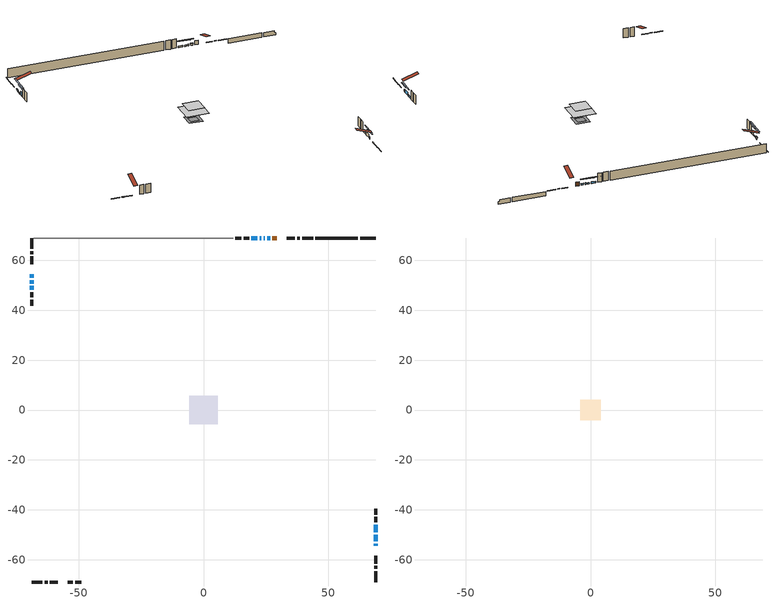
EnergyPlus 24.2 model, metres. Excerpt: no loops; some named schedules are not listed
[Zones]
conditioned space
 floor adiabatic (AdiabaticFloorConstruction): -5.78,-5.78 -5.78,5.78 5.78,5.78 5.78,-5.78 z3.05
 floor foundation (Slab1 construction): -2.1,-2.1 -2.1,2.1 2.1,2.1 2.1,-2.1 z-1.68
 floor foundation (Slab1 construction 1): -3.51,-3.51 -3.51,3.51 3.51,3.51 3.51,-3.51 z-1.68
 wall outside (RimJoist1 construction): 43.93,68.95 39.59,68.95 / -68.95,-68.95 -64.61,-68.95 / -68.95,68.95 -68.95,64.61 / 68.95,-68.95 68.95,-64.61 z0.61:0.91
 wall outside (RimJoist2 construction): 38.66,68.95 37.51,68.95 / -63.68,-68.95 -62.54,-68.95 / -68.95,63.68 -68.95,62.54 / 68.95,-63.68 68.95,-62.54 z0.61:0.91
 wall outside (RimJoist3 construction): 36.59,68.95 33.39,68.95 / -61.61,-68.95 -58.41,-68.95 / -68.95,61.61 -68.95,58.41 / 68.95,-61.61 68.95,-58.41 z0.61:0.91
 wall outside (AdiabaticWallConstruction 1): 29.43,68.95 27.64,68.95 z0.61:2.64
 wall outside (AdiabaticWallConstruction): 68.95,-54.45 68.95,-53.56 z0.61:1.78; 26.72,68.95 25.52,68.95 / 24.59,68.95 24.08,68.95 / 21.59,68.95 19.2,68.95 z0.61:1.45; -68.95,54.45 -68.95,52.95 z0.61:1.6; -68.95,52.02 -68.95,50.65 z0.61:1.12; 68.95,-52.63 68.95,-49.91 z0.61:2.31; 23.16,68.95 22.52,68.95 z0.61:1.3; -68.95,49.72 -68.95,48.2 z0.61:2.64; 68.95,-48.99 68.95,-45.94 z0.61:1.47
 wall outside (Wall1 construction): 18.27,68.95 16.16,68.95 / -54.45,-68.95 -52.33,-68.95 / -68.95,47.27 -68.95,45.15 / 68.95,-45.01 68.95,-42.89 z0.61:5.49
 wall outside (Wall2 construction): 15.23,68.95 12.77,68.95 / -51.41,-68.95 -48.95,-68.95 / -68.95,44.22 -68.95,41.77 / 68.95,-41.96 68.95,-39.51 z0.61:5.49
 wall foundation (FoundationWall1 construction): 62.86,68.95,-1.68 62.86,68.95,0.61 68.34,68.95,0.61 68.34,68.95,-0.54 68.95,68.95,-0.54 68.95,68.95,-1.68
 wall foundation (FoundationWall2 construction): 61.93,68.95 44.86,68.95 z-1.68:0.61
 wall adiabatic (Wall3 construction): 11.84,68.95 -68.02,68.95 z0.61:5.49
 window (WindowConstruction 7): 68.95,-54.45 68.95,-53.56 z0.61:1.78
 window (WindowConstruction 5): 26.71,68.95 25.52,68.95 z0.61:1.45
 window (WindowConstruction 6): -68.95,54.45 -68.95,52.95 z0.61:1.6
 window (WindowConstruction 9): -68.95,52.02 -68.95,50.65 z0.61:1.12
 window (WindowConstruction 8): 24.59,68.95 24.08,68.95 z0.61:1.45
 window (WindowConstruction): 68.95,-52.63 68.95,-49.91 z0.61:2.31
 window (WindowConstruction 1): 23.15,68.95 22.52,68.95 z0.61:1.3
 window (WindowConstruction 2): 21.59,68.95 19.2,68.95 z0.61:1.45
 window (WindowConstruction 3): -68.95,49.72 -68.95,48.2 z0.61:2.64
 window (WindowConstruction 4): 68.95,-48.98 68.95,-45.94 z0.61:1.47
 door (Door): 29.43,68.95 27.64,68.95 z0.61:2.64
 ceiling adiabatic (AdiabaticFloorConstruction): 5.78,-5.78 5.78,5.78 -5.78,5.78 -5.78,-5.78 z3.05
attic - vented
 floor to conditioned space (Floor1 construction Reversed): -4.09,-4.09 -4.09,4.09 4.09,4.09 4.09,-4.09 z5.49
 roof outside (Roof1 construction): 30.36,68.95,5.49 30.36,60.99,8.14 32.46,60.99,8.14 32.46,68.95,5.49; -55.38,-68.95,5.49 -55.38,-60.99,8.14 -57.48,-60.99,8.14 -57.48,-68.95,5.49; -68.95,55.38,5.49 -60.99,55.38,8.14 -60.99,57.48,8.14 -68.95,57.48,5.49; 68.95,-55.38,5.49 60.99,-55.38,8.14 60.99,-57.48,8.14 68.95,-57.48,5.49
shading: 68.95,-51.12 68.95,-56.89 69.38,-56.89 69.38,-51.12 z4.22; 25.43,68.95 26.81,68.95 26.81,69.38 25.43,69.38 z1.54; -68.95,52.86 -68.95,54.54 -69.38,54.54 -69.38,52.86 z1.69; -68.95,45.77 -68.95,56.9 -69.38,56.9 -69.38,45.77 z6; 21.64,68.95 27.03,68.95 27.03,69.38 21.64,69.38 z3.89; 68.95,-47.47 68.95,-55.07 69.38,-55.07 69.38,-47.47 z4.75; 20.08,68.95 25.59,68.95 25.59,69.38 20.08,69.38 z3.74; 16.76,68.95 24.03,68.95 24.03,69.38 16.76,69.38 z3.89; -68.95,45.76 -68.95,52.16 -69.38,52.16 -69.38,45.76 z5.08; 68.95,-45.85 68.95,-49.08 69.38,-49.08 69.38,-45.85 z1.56
[Building]
Building 1: Terrain=Suburbs
[Site:Location]
Toronto City Centre_ON: Latitude {deg}=43.63; Longitude {deg}=-79.39; Time Zone {hr}=-5; Elevation {m}=77; Keep Site Location Information=Yes
[Site:GroundTemperature:Shallow]
5.01852, 3.26908, 3.12898, 3.95918, 7.29196, 10.6092, 13.4851, 15.3069, 15.4617, 13.9799, 11.1774, 7.9619
[Site:WaterMainsTemperature]
Calculation Method=Schedule; Temperature Schedule=mains temperature schedule
[Material] Roughness=Rough; Thermal Absorptance=0.9
Name | Thickness {m} | Conductivity {W/m-K} | Density {kg/m3} | Specific Heat {J/kg-K} | Solar Absorptance | Visible Absorptance
asphalt or fiberglass shingles | 0.00635 | 0.162714 | 1121.4 | 1465.45 | 0.4 | 0.4
ceiling loosefill ins | 0.169333 | 0.0480833 | 16.02 | 1046.75 | 0.7 | 0.7
ceiling stud and cavity | 0.1397 | 0.17909 | 65.682 | 1177.47 | 0.7 | 0.7
concrete 4.0 in. | 0.1016 | 1.803125 | 2242.8 | 837.4 | 0.7 | 0.7
concrete 8.0 in. | 0.2032 | 1.803125 | 2242.8 | 837.4 | 0.7 | 0.7
door material | 0.04445 | 0.053851 | 512.64 | 1214.23 | 0.7 | 0.7
exterior vertical ins | 0.0457286 | 0.029427 | 32.04 | 1214.23 | 0.7 | 0.7
floor covering | 0.0127 | 0.0433444 | 54.468 | 1339.84 | 0.6 | 0.6
floor rigid ins; wall rigid ins | 0.512978 | 0.029427 | 32.04 | 1214.23 | 0.7 | 0.7
floor stud and cavity | 0.1397 | 1.75129 | 37.0049 | 1207.88 | 0.7 | 0.7
furniture material conditioned space 1 | 0.1524 | 0.115458 | 640.8 | 1214.23 | 0.6 | 0.6
gypsum board | 0.0127 | 0.160291 | 801 | 837.4 | 0.6 | 0.6
gypsum board 1 | 0.0127 | 0.160291 | 801 | 837.4 | 0.7 | 0.7
osb sheathing 0.5 in. | 0.0127 | 0.115458 | 512.64 | 1214.23 | 0.7 | 0.7
osb sheathing 0.5 in. 1 | 0.0127 | 0.115458 | 512.64 | 1214.23 | 0.4 | 0.4
osb sheathing 0.75 in. | 0.01905 | 0.115458 | 512.64 | 1214.23 | 0.7 | 0.7
osb sheathing 2.0 in. | 0.0508 | 0.115458 | 512.64 | 1214.23 | 0.7 | 0.7
rim joist stud and cavity | 0.0508 | 0.0452492 | 125.044 | 1163.47 | 0.6 | 0.6
rim joist stud and cavity 1 | 0.0508 | 0.107068 | 50.32683 | 1063.81 | 0.6 | 0.6
rim joist stud and cavity 2 | 0.0508 | 0.0387467 | 125.044 | 1163.47 | 0.6 | 0.6
wall stud and cavity | 0.1397 | 0.0996715 | 139.0536 | 1170.24 | 0.7 | 0.7
wall stud and cavity 1 | 0.1397 | 0.117888 | 139.0536 | 1170.24 | 0.7 | 0.7
wall stud and cavity 2 | 0.1397 | 0.0892903 | 139.0536 | 1170.24 | 0.7 | 0.7
wall stud and cavity 3 | 0.0889 | 0.380278 | 52.3479 | 1209.89 | 0.7 | 0.7
wall stud and cavity 4 | 0.0889 | 0.391764 | 83.0341 | 1211.67 | 0.7 | 0.7
wood siding | 0.0254 | 0.102417 | 544.68 | 1172.36 | 0.4 | 0.4
wood siding 1; wood siding 2; wood siding 3 | 0.0254 | 0.102417 | 544.68 | 1172.36 | 0.7 | 0.7
[WindowMaterial:SimpleGlazingSystem]
Name | U-Factor {W/m2-K} | Solar Heat Gain Coefficient
WindowMaterial | 1.94244 | 0.66
WindowMaterial 1 | 5.75068 | 0.53
WindowMaterial 2 | 4.80756 | 0.61
WindowMaterial 3 | 2.248488 | 0.54
WindowMaterial 4 | 4.5742 | 0.62
WindowMaterial 5 | 4.47597 | 0.63
WindowMaterial 6 | 3.07407 | 0.64
WindowMaterial 7 | 3.74067 | 0.6
WindowMaterial 8 | 5.99143 | 0.51
[Construction]
AdiabaticFloorConstruction: floor stud and cavity, floor rigid ins, osb sheathing 0.75 in., floor covering
AdiabaticWallConstruction: wood siding 2, wall rigid ins, wall stud and cavity 3, gypsum board
AdiabaticWallConstruction 1: wood siding 3, wall rigid ins, wall stud and cavity 3, gypsum board
Door: door material
Floor1 construction Reversed: gypsum board, ceiling stud and cavity, ceiling loosefill ins
FoundationWall1 construction: concrete 8.0 in.
FoundationWall2 construction: concrete 8.0 in., gypsum board 1
furniture construction conditioned space 1: furniture material conditioned space 1
PartitionWallConstruction: gypsum board, wall stud and cavity 4, gypsum board
RimJoist1 construction: wood siding 1, osb sheathing 2.0 in., rim joist stud and cavity
RimJoist2 construction: wood siding 1, rim joist stud and cavity 1
RimJoist3 construction: wood siding 1, osb sheathing 2.0 in., rim joist stud and cavity 2
Roof1 construction: asphalt or fiberglass shingles
Slab1 construction; Slab1 construction 1: concrete 4.0 in.
Wall1 construction: wood siding, osb sheathing 0.5 in., wall stud and cavity, gypsum board
Wall2 construction: wood siding, osb sheathing 0.5 in., wall stud and cavity 1, gypsum board
Wall3 construction: osb sheathing 0.5 in. 1, wall stud and cavity 2, gypsum board
WindowConstruction: WindowMaterial
WindowConstruction 1: WindowMaterial 1
WindowConstruction 2; WindowConstruction 5: WindowMaterial 2
WindowConstruction 3: WindowMaterial 3
WindowConstruction 4: WindowMaterial 4
WindowConstruction 6: WindowMaterial 5
WindowConstruction 7: WindowMaterial 6
WindowConstruction 8: WindowMaterial 7
WindowConstruction 9: WindowMaterial 8
[Zone] Multiplier=1; Part of Total Floor Area=Yes
Name | Volume {m3}
attic - vented | 28.833
conditioned space | 501.5
[Space]
Name | Zone | Volume {m3}
attic - vented 1 | attic - vented | 28.833
conditioned space 1 | conditioned space | 501.5
[ZoneInfiltration:EffectiveLeakageArea]
infil attic - vented 1: Zone or Space=attic - vented 1; Schedule=Always On Discrete; Effective Air Leakage Area {cm2}=2816.42; Stack Coefficient=0.000184647; Wind Coefficient=9.18104e-06
[ZoneMixing]
whole house fan mix: Zone or Space=attic - vented; Schedule=Always On Continuous; Design Flow Rate Calculation Method=Flow/Zone; Design Flow Rate {m3/s}=0; Source Zone or Space=conditioned space
[SurfaceProperty:ExposedFoundationPerimeter] Exposed Perimeter Calculation Method=TotalExposedPerimeter
Name | Total Exposed Perimeter {m}
Slab1 | 6.096
Slab1 1 | 17.069
[InternalMass] Zone or ZoneList=conditioned space; Space or SpaceList=conditioned space 1
Name | Construction | Surface Area {m2}
furniture mass conditioned space 1 | furniture construction conditioned space 1 | 80.2801
partition wall mass | PartitionWallConstruction | 200.7
[Lights]
interior lighting: Zone or ZoneList or Space or SpaceList=conditioned space 1; Schedule=interior lighting schedule; Design Level Calculation Method=LightingLevel; Lighting Level {W}=343.2; Return Air Fraction=0; Fraction Radiant=0.6; Fraction Visible=0.2; Fraction Replaceable=1
[People]
occupants: Zone or ZoneList or Space or SpaceList=conditioned space 1; Number of People Schedule=occupants schedule; Number of People Calculation Method=People; Number of People=3; Fraction Radiant=0.314171; Sensible Heat Fraction=0.56303; Activity Level Schedule=occupants activity schedule; Carbon Dioxide Generation Rate {m3/s-W}=0; Enable ASHRAE 55 Comfort Warnings=No; Mean Radiant Temperature Calculation Type=EnclosureAveraged
[ElectricEquipment] Zone or ZoneList or Space or SpaceList=conditioned space 1; Design Level Calculation Method=EquipmentLevel
Name | Schedule | Design Level {W} | Fraction Latent | Fraction Radiant | Fraction Lost
clothes dryer | clothes dryer schedule | 140.772 | 0.015 | 0.081 | 0.85
clothes washer | clothes washer schedule | 32.1985 | 0.03 | 0.162 | 0.7
cooking range | cooking range schedule | 208.969 | 0.08 | 0.432 | 0.2
dishwasher | dishwasher schedule | 66.8632 | 0.3 | 0.18 | 0.4
fridge | fridge schedule | 72.9452 | 0 | 0.6 | 0
mech vent bath fan 0 | mech vent bath fan 0 schedule | 50.2 | 0 | 0 | 1
mech vent house fan | mech vent house fan schedule | 0 | 0 | 0 | 1
mech vent house fan cfis | mech vent house fan cfis schedule | 0 | 0 | 0 | 0
mech vent range fan 0 | mech vent range fan 0 schedule | 57 | 0 | 0 | 1
misc plug loads | misc plug loads schedule | 494.7 | 0.045 | 0.513 | 0.1
whole house fan | Always On Discrete | 0 | 0 | 0 | 1
[OtherEquipment] Zone or ZoneList or Space or SpaceList=conditioned space 1; Design Level Calculation Method=EquipmentLevel
Name | Fuel Type | Schedule | Design Level {W} | Fraction Latent | Fraction Radiant | Fraction Lost
clothes dryer 1 | Electricity | clothes dryer schedule | 0 | 0.015 | 0.081 | 0.85
cooking range 1 | Electricity | cooking range schedule | 0 | 0.08 | 0.432 | 0.2
general water use latent | None | general water use schedule | 59.3978 | 1 | 0 | 0
general water use sensible | None | general water use schedule | -58.539 | 0 | 0.6 | 0
mech vent house fan latent load | None | Always On Discrete | 0 | 1 | 0 | 0
mech vent house fan sensible load | None | Always On Discrete | 0 | 0 | 0 | 0
water heater energy adjustment1 | NaturalGas | Always On Discrete | 0.01 | 0 | 0 | 1
[ZoneInfiltration:DesignFlowRate] Zone or ZoneList or Space or SpaceList=conditioned space 1; Schedule=Always On Discrete; Design Flow Rate Calculation Method=Flow/Zone; Design Flow Rate {m3/s}=0
infil flow; natural vent flow; whole house fan flow
[AvailabilityManager:Scheduled]
central ac and furnace airloop Availability Manager: Schedule=Always On Discrete
[Foundation:Kiva] Initial Indoor Air Temperature {C}=18; Wall Height Above Grade {m}=0.609996; Wall Depth Below Slab {m}=0.2032
Name | Custom Block Material Name 1 | Custom Block Depth 1 {m} | Custom Block X Position 1 {m} | Custom Block Z Position 1 {m}
Foundation Kiva 1
Foundation Kiva 2 | exterior vertical ins | 2.28999 | 0.2159 | 0
[Foundation:Kiva:Settings]
Soil Conductivity {W/m-K}=0.849921; Soil Density {kg/m3}=1842.3; Soil Specific Heat {J/kg-K}=418.7; Ground Solar Absorptivity=0.9; Ground Thermal Absorptivity=0.9; Ground Surface Roughness {m}=0.03; Far-Field Width {m}=40; Deep-Ground Boundary Condition=ZeroFlux; Deep-Ground Depth {m}=40; Minimum Cell Dimension {m}=0.2; Maximum Cell Growth Coefficient=3; Simulation Timestep=Timestep
[Exterior:Lights]
exterior lighting: Schedule=exterior lighting schedule; Design Level {W}=75.6
[EnergyManagementSystem:GlobalVariable]
central_ac_and_furnace_airloop_Fan_RTF
infil_program_Qfan
infil_program_Qinf
natural_vent_program_Qnv
natural_vent_program_Qwhf
[EnergyManagementSystem:Sensor]
Name | Output:Variable or Output:Meter Index Key | Output:Variable or Output:Meter
airflow_gain | infil flow | Infiltration Sensible Heat Gain Energy
airflow_gain_1 | natural vent flow | Infiltration Sensible Heat Gain Energy
airflow_gain_2 | whole house fan flow | Infiltration Sensible Heat Gain Energy
airflow_loss | infil flow | Infiltration Sensible Heat Loss Energy
airflow_loss_1 | natural vent flow | Infiltration Sensible Heat Loss Energy
airflow_loss_2 | whole house fan flow | Infiltration Sensible Heat Loss Energy
clg_load_cond |  | Cooling:EnergyTransfer:Zone:CONDITIONED SPACE
clg_sp_s; clg_sp_s_1 | cooling setpoint | Schedule Value
clothes_dryer_exhaust_0_sch_s | clothes dryer exhaust 0 schedule | Schedule Value
cool_season | cooling season schedule | Schedule Value
htg_load_cond |  | Heating:EnergyTransfer:Zone:CONDITIONED SPACE
htg_sp_s; htg_sp_s_1 | heating setpoint | Schedule Value
ig_ee_conv | clothes dryer | Electric Equipment Convective Heating Energy
ig_ee_conv_2 | cooking range | Electric Equipment Convective Heating Energy
ig_ee_conv_4 | fridge | Electric Equipment Convective Heating Energy
ig_ee_conv_5 | misc plug loads | Electric Equipment Convective Heating Energy
ig_ee_conv_6 | whole house fan | Electric Equipment Convective Heating Energy
ig_ee_rad | clothes dryer | Electric Equipment Radiant Heating Energy
ig_ee_rad_2 | cooking range | Electric Equipment Radiant Heating Energy
ig_ee_rad_4 | fridge | Electric Equipment Radiant Heating Energy
ig_ee_rad_5 | misc plug loads | Electric Equipment Radiant Heating Energy
ig_ee_rad_6 | whole house fan | Electric Equipment Radiant Heating Energy
ig_lgt_conv | interior lighting | Lights Convective Heating Energy
ig_lgt_rad | interior lighting | Lights Radiant Heating Energy
ig_lgt_vis | interior lighting | Lights Visible Radiation Heating Energy
ig_oe_conv | clothes dryer 1 | Other Equipment Convective Heating Energy
ig_oe_conv_1 | cooking range 1 | Other Equipment Convective Heating Energy
ig_oe_conv_2 | general water use latent | Other Equipment Convective Heating Energy
ig_oe_conv_3 | general water use sensible | Other Equipment Convective Heating Energy
ig_oe_conv_4 | water heater energy adjustment1 | Other Equipment Convective Heating Energy
ig_oe_rad | clothes dryer 1 | Other Equipment Radiant Heating Energy
ig_oe_rad_1 | cooking range 1 | Other Equipment Radiant Heating Energy
ig_oe_rad_2 | general water use latent | Other Equipment Radiant Heating Energy
ig_oe_rad_3 | general water use sensible | Other Equipment Radiant Heating Energy
ig_oe_rad_4 | water heater energy adjustment1 | Other Equipment Radiant Heating Energy
ig_ppl_conv | occupants | People Convective Heating Energy
ig_ppl_rad | occupants | People Radiant Heating Energy
im_conv | furniture mass conditioned space 1 | Surface Inside Face Convection Heat Gain Energy
im_conv_1 | partition wall mass | Surface Inside Face Convection Heat Gain Energy
im_ig | furniture mass conditioned space 1 | Surface Inside Face Internal Gains Radiation Heat Gain Energy
im_ig_1 | partition wall mass | Surface Inside Face Internal Gains Radiation Heat Gain Energy
im_lgt | furniture mass conditioned space 1 | Surface Inside Face Lights Radiation Heat Gain Energy
im_lgt_1 | partition wall mass | Surface Inside Face Lights Radiation Heat Gain Energy
im_sol | furniture mass conditioned space 1 | Surface Inside Face Solar Radiation Heat Gain Energy
im_sol_1 | partition wall mass | Surface Inside Face Solar Radiation Heat Gain Energy
im_surf | furniture mass conditioned space 1 | Surface Inside Face Net Surface Thermal Radiation Heat Gain Energy
im_surf_1 | partition wall mass | Surface Inside Face Net Surface Thermal Radiation Heat Gain Energy
mech_vent_bath_fan_0_sch_s | mech vent bath fan 0 schedule | Schedule Value
mech_vent_range_fan_0_sch_s | mech vent range fan 0 schedule | Schedule Value
mv_conv | mech vent bath fan 0 | Electric Equipment Convective Heating Energy
mv_conv_1 | mech vent house fan | Electric Equipment Convective Heating Energy
mv_conv_2 | mech vent house fan cfis | Electric Equipment Convective Heating Energy
mv_conv_3 | mech vent range fan 0 | Electric Equipment Convective Heating Energy
mv_conv_4 | mech vent house fan latent load | Other Equipment Convective Heating Energy
mv_conv_5 | mech vent house fan sensible load | Other Equipment Convective Heating Energy
mv_rad | mech vent bath fan 0 | Electric Equipment Radiant Heating Energy
mv_rad_1 | mech vent house fan | Electric Equipment Radiant Heating Energy
mv_rad_2 | mech vent house fan cfis | Electric Equipment Radiant Heating Energy
mv_rad_3 | mech vent range fan 0 | Electric Equipment Radiant Heating Energy
mv_rad_4 | mech vent house fan latent load | Other Equipment Radiant Heating Energy
mv_rad_5 | mech vent house fan sensible load | Other Equipment Radiant Heating Energy
natural_vent_s | natural vent schedule | Schedule Value
out_pb_s |  | Site Outdoor Air Barometric Pressure
out_wt_s |  | Site Outdoor Air Humidity Ratio
site_vw_s |  | Site Wind Speed
ss_back_out | Window1 | Surface Window Shortwave from Zone Back Out Window Heat Transfer Rate
ss_back_out_1 | Window10 | Surface Window Shortwave from Zone Back Out Window Heat Transfer Rate
ss_back_out_2 | Window11 | Surface Window Shortwave from Zone Back Out Window Heat Transfer Rate
ss_back_out_3 | Window12 | Surface Window Shortwave from Zone Back Out Window Heat Transfer Rate
ss_back_out_4 | Window2 | Surface Window Shortwave from Zone Back Out Window Heat Transfer Rate
ss_back_out_5 | Window3 | Surface Window Shortwave from Zone Back Out Window Heat Transfer Rate
ss_back_out_6 | Window4 | Surface Window Shortwave from Zone Back Out Window Heat Transfer Rate
ss_back_out_7 | Window5 | Surface Window Shortwave from Zone Back Out Window Heat Transfer Rate
ss_back_out_8 | Window7 | Surface Window Shortwave from Zone Back Out Window Heat Transfer Rate
ss_back_out_9 | Window8 | Surface Window Shortwave from Zone Back Out Window Heat Transfer Rate
ss_conv | Door1 | Surface Inside Face Convection Heat Gain Energy
ss_conv_1 | Window1 | Surface Inside Face Convection Heat Gain Energy
ss_conv_10 | Window8 | Surface Inside Face Convection Heat Gain Energy
ss_conv_2 | Window10 | Surface Inside Face Convection Heat Gain Energy
ss_conv_3 | Window11 | Surface Inside Face Convection Heat Gain Energy
ss_conv_4 | Window12 | Surface Inside Face Convection Heat Gain Energy
ss_conv_5 | Window2 | Surface Inside Face Convection Heat Gain Energy
ss_conv_6 | Window3 | Surface Inside Face Convection Heat Gain Energy
ss_conv_7 | Window4 | Surface Inside Face Convection Heat Gain Energy
ss_conv_8 | Window5 | Surface Inside Face Convection Heat Gain Energy
ss_conv_9 | Window7 | Surface Inside Face Convection Heat Gain Energy
ss_ig | Door1 | Surface Inside Face Internal Gains Radiation Heat Gain Energy
ss_ig_1 | Window1 | Surface Inside Face Internal Gains Radiation Heat Gain Energy
ss_ig_10 | Window8 | Surface Inside Face Internal Gains Radiation Heat Gain Energy
ss_ig_2 | Window10 | Surface Inside Face Internal Gains Radiation Heat Gain Energy
ss_ig_3 | Window11 | Surface Inside Face Internal Gains Radiation Heat Gain Energy
ss_ig_4 | Window12 | Surface Inside Face Internal Gains Radiation Heat Gain Energy
ss_ig_5 | Window2 | Surface Inside Face Internal Gains Radiation Heat Gain Energy
ss_ig_6 | Window3 | Surface Inside Face Internal Gains Radiation Heat Gain Energy
ss_ig_7 | Window4 | Surface Inside Face Internal Gains Radiation Heat Gain Energy
ss_ig_8 | Window5 | Surface Inside Face Internal Gains Radiation Heat Gain Energy
ss_ig_9 | Window7 | Surface Inside Face Internal Gains Radiation Heat Gain Energy
ss_lgt | Door1 | Surface Inside Face Lights Radiation Heat Gain Energy
ss_sol | Door1 | Surface Inside Face Solar Radiation Heat Gain Energy
ss_surf | Door1 | Surface Inside Face Net Surface Thermal Radiation Heat Gain Energy
ss_surf_1 | Window1 | Surface Inside Face Net Surface Thermal Radiation Heat Gain Energy
ss_surf_10 | Window8 | Surface Inside Face Net Surface Thermal Radiation Heat Gain Energy
ss_surf_2 | Window10 | Surface Inside Face Net Surface Thermal Radiation Heat Gain Energy
ss_surf_3 | Window11 | Surface Inside Face Net Surface Thermal Radiation Heat Gain Energy
ss_surf_4 | Window12 | Surface Inside Face Net Surface Thermal Radiation Heat Gain Energy
ss_surf_5 | Window2 | Surface Inside Face Net Surface Thermal Radiation Heat Gain Energy
ss_surf_6 | Window3 | Surface Inside Face Net Surface Thermal Radiation Heat Gain Energy
ss_surf_7 | Window4 | Surface Inside Face Net Surface Thermal Radiation Heat Gain Energy
ss_surf_8 | Window5 | Surface Inside Face Net Surface Thermal Radiation Heat Gain Energy
ss_surf_9 | Window7 | Surface Inside Face Net Surface Thermal Radiation Heat Gain Energy
ss_trans_in | Window1 | Surface Window Transmitted Solar Radiation Rate
ss_trans_in_1 | Window10 | Surface Window Transmitted Solar Radiation Rate
ss_trans_in_2 | Window11 | Surface Window Transmitted Solar Radiation Rate
ss_trans_in_3 | Window12 | Surface Window Transmitted Solar Radiation Rate
ss_trans_in_4 | Window2 | Surface Window Transmitted Solar Radiation Rate
ss_trans_in_5 | Window3 | Surface Window Transmitted Solar Radiation Rate
ss_trans_in_6 | Window4 | Surface Window Transmitted Solar Radiation Rate
ss_trans_in_7 | Window5 | Surface Window Transmitted Solar Radiation Rate
ss_trans_in_8 | Window7 | Surface Window Transmitted Solar Radiation Rate
ss_trans_in_9 | Window8 | Surface Window Transmitted Solar Radiation Rate
ss_trans_out | Window1 | Surface Inside Face Initial Transmitted Diffuse Transmitted Out Window Solar Radiation Rate
ss_trans_out_1 | Window10 | Surface Inside Face Initial Transmitted Diffuse Transmitted Out Window Solar Radiation Rate
ss_trans_out_2 | Window11 | Surface Inside Face Initial Transmitted Diffuse Transmitted Out Window Solar Radiation Rate
ss_trans_out_3 | Window12 | Surface Inside Face Initial Transmitted Diffuse Transmitted Out Window Solar Radiation Rate
ss_trans_out_4 | Window2 | Surface Inside Face Initial Transmitted Diffuse Transmitted Out Window Solar Radiation Rate
ss_trans_out_5 | Window3 | Surface Inside Face Initial Transmitted Diffuse Transmitted Out Window Solar Radiation Rate
ss_trans_out_6 | Window4 | Surface Inside Face Initial Transmitted Diffuse Transmitted Out Window Solar Radiation Rate
ss_trans_out_7 | Window5 | Surface Inside Face Initial Transmitted Diffuse Transmitted Out Window Solar Radiation Rate
ss_trans_out_8 | Window7 | Surface Inside Face Initial Transmitted Diffuse Transmitted Out Window Solar Radiation Rate
ss_trans_out_9 | Window8 | Surface Inside Face Initial Transmitted Diffuse Transmitted Out Window Solar Radiation Rate
s_conv | Floor1 | Surface Inside Face Convection Heat Gain Energy
s_conv_1 | FoundationWall1 | Surface Inside Face Convection Heat Gain Energy
s_conv_10 | RimJoist2:180 | Surface Inside Face Convection Heat Gain Energy
s_conv_11 | RimJoist2:270 | Surface Inside Face Convection Heat Gain Energy
s_conv_12 | RimJoist2:90 | Surface Inside Face Convection Heat Gain Energy
s_conv_13 | RimJoist3:0 | Surface Inside Face Convection Heat Gain Energy
s_conv_14 | RimJoist3:180 | Surface Inside Face Convection Heat Gain Energy
s_conv_15 | RimJoist3:270 | Surface Inside Face Convection Heat Gain Energy
s_conv_16 | RimJoist3:90 | Surface Inside Face Convection Heat Gain Energy
s_conv_17 | Slab1 | Surface Inside Face Convection Heat Gain Energy
s_conv_18 | Slab1 1 | Surface Inside Face Convection Heat Gain Energy
s_conv_19 | Wall1:0 | Surface Inside Face Convection Heat Gain Energy
s_conv_2 | FoundationWall2 | Surface Inside Face Convection Heat Gain Energy
s_conv_20 | Wall1:180 | Surface Inside Face Convection Heat Gain Energy
s_conv_21 | Wall1:270 | Surface Inside Face Convection Heat Gain Energy
